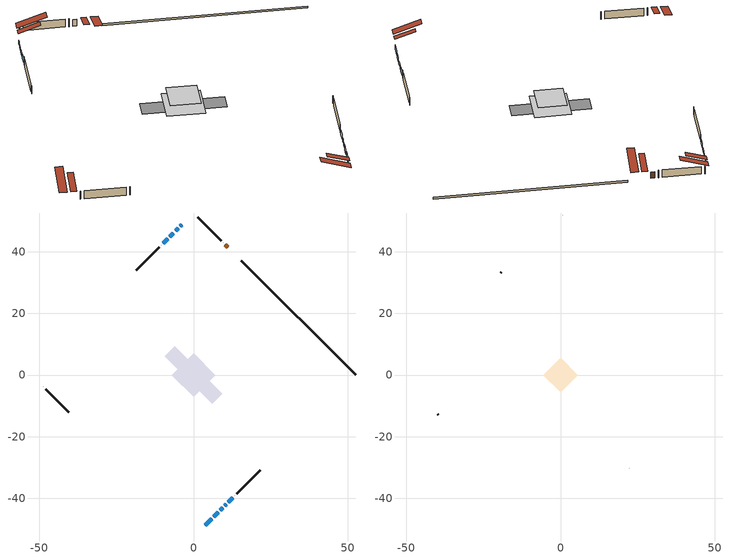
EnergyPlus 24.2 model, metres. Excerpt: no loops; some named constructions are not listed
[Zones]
conditioned space
 floor adiabatic (Floor2 construction): -7.03,0 0,7.03 7.03,0 0,-7.03 z0.61
 floor adiabatic (AdiabaticFloorConstruction): -7.03,0 0,7.03 7.03,0 0,-7.03 z0.61
 floor foundation (Slab1 construction): -9.27,6.04 -6.04,9.27 9.27,-6.04 6.04,-9.27 z0
 wall outside (AdiabaticWallConstruction 1): 11.04,41.55 10.32,42.26 z0.61:2.64
 wall outside (AdiabaticWallConstruction): -3.82,48.77 -4.29,48.3 / 10.13,-42.45 10.6,-41.98 z0.61:1.68; 3.82,-48.77 5.97,-46.61 / 6.63,-45.96 8.06,-44.52 / -8.34,44.25 -9.74,42.84 z0.61:2.03; 8.72,-43.86 9.48,-43.11 z0.61:1.53; -4.94,47.64 -5.84,46.74 z0.61:1.35; -6.49,46.09 -7.68,44.9 z0.61:1.55; 11.25,-41.33 12.69,-39.89 z0.61:2.11
 wall outside (Wall1 construction): 13.35,-39.23 13.43,-39.16 / -48.77,-3.82 -48.69,-3.89 / -10.4,42.19 -10.47,42.11 / 9.67,42.92 9.59,42.99 z0.61:3.05
 wall outside (Wall2 construction): 14.08,-38.5 21.6,-30.99 / -48.03,-4.55 -40.52,-12.06 / -11.13,41.46 -18.64,33.94 / 8.93,43.65 1.42,51.16 z0.61:3.05
 wall foundation (FoundationWall1 construction): 52.58,0 15.51,37.07 z0:0.61
 window (WindowConstruction 7): -3.82,48.77 -4.29,48.3 z0.61:1.68
 window (WindowConstruction 4): 3.82,-48.77 5.97,-46.61 z0.61:2.03
 window (WindowConstruction 5): 6.63,-45.96 8.06,-44.52 z0.61:2.03
 window (WindowConstruction 6): 8.72,-43.86 9.47,-43.11 z0.61:1.52
 window (WindowConstruction 8): 10.13,-42.45 10.6,-41.99 z0.61:1.68
 window (WindowConstruction): -4.94,47.64 -5.84,46.75 z0.61:1.35
 window (WindowConstruction 1): -6.49,46.09 -7.68,44.9 z0.61:1.55
 window (WindowConstruction 2): -8.34,44.25 -9.74,42.85 z0.61:2.03
 window (WindowConstruction 3): 11.26,-41.33 12.69,-39.89 z0.61:2.11
 door (Door): 11.04,41.55 10.32,42.26 z0.61:2.64
 ceiling adiabatic (AdiabaticFloorConstruction): 0,-7.03 7.03,0 0,7.03 -7.03,0 z0.61
 roof outside (Roof2 construction): 3.16,-49.42,3.05 -0.89,-45.37,4.96 -1.95,-46.44,4.96 2.09,-50.49,3.05; -49.42,-3.16,3.05 -45.37,0.89,4.96 -46.44,1.95,4.96 -50.49,-2.09,3.05; -3.16,49.42,3.05 0.89,45.37,4.96 1.95,46.44,4.96 -2.09,50.49,3.05; 11.69,40.89,3.05 7.65,36.84,4.96 8.71,35.77,4.96 12.76,39.82,3.05
attic - vented
 floor to conditioned space (Floor1 construction Reversed): -5.6,0 0,5.6 5.6,0 0,-5.6 z3.05
 wall outside (Wall3 construction): 22.25,-30.33 22.36,-30.23 / -39.86,-12.72 -39.76,-12.83 / -19.3,33.28 -19.4,33.18 / 0.76,51.82 0.66,51.93 z0.61:3.05
 roof outside (Roof1 construction): 1.44,-51.15,3.05 -4.02,-45.69,5.62 -5.45,-47.13,5.62 0,-52.58,3.05; -51.15,-1.44,3.05 -45.69,4.02,5.62 -47.13,5.45,5.62 -52.58,0,3.05; -1.44,51.15,3.05 4.02,45.69,5.62 5.45,47.13,5.62 0,52.58,3.05; 13.42,39.17,3.05 7.96,33.71,5.62 9.4,32.27,5.62 14.86,37.73,3.05
[Material] Roughness=Rough; Thermal Absorptance=0.9
Name | Thickness {m} | Conductivity {W/m-K} | Density {kg/m3} | Specific Heat {J/kg-K} | Solar Absorptance | Visible Absorptance
ceiling loosefill ins | 0.169333 | 0.0480833 | 16.02 | 1046.75 | 0.7 | 0.7
ceiling stud and cavity | 0.1397 | 0.105501 | 65.682 | 1177.47 | 0.7 | 0.7
gypsum board | 0.0127 | 0.160291 | 801 | 837.4 | 0.6 | 0.6
[Construction]
Floor1 construction: ceiling loosefill ins, ceiling stud and cavity, gypsum board
[Schedule:Day:Interval]
interior lighting schedule day: No, 01:00, 0.108182, 04:00, 0.0901515, 05:00, 0.0991667, 06:00, 0.162273, 07:00, 0.270455, 08:00, 0.342576, 10:00, 0.369621, 11:00, 0.351591, 12:00, 0.333561, 13:00, 0.324545, 14:00, 0.31553, 15:00, 0.333561, 16:00, 0.369621, 17:00, 0.450758, 18:00, 0.585985, 19:00, 0.775303, 20:00, 0.955606, 21:00, 0.991667, 22:00, 0.712197, 23:00, 0.360606, 24:00, 0.162273
interior lighting schedule day 1: No, 01:00, 0.100909, 04:00, 0.0840909, 05:00, 0.0925, 06:00, 0.151364, 07:00, 0.252273, 08:00, 0.319545, 10:00, 0.344773, 11:00, 0.327955, 12:00, 0.311136, 13:00, 0.302727, 14:00, 0.294318, 15:00, 0.311136, 16:00, 0.344773, 17:00, 0.420455, 18:00, 0.546591, 19:00, 0.723182, 20:00, 0.891364, 21:00, 0.925, 22:00, 0.664318, 23:00, 0.336364, 24:00, 0.151364
interior lighting schedule day 2: No, 01:00, 0.0927273, 04:00, 0.0772727, 05:00, 0.085, 06:00, 0.139091, 07:00, 0.231818, 08:00, 0.293636, 10:00, 0.316818, 11:00, 0.301364, 12:00, 0.285909, 13:00, 0.278182, 14:00, 0.270455, 15:00, 0.285909, 16:00, 0.316818, 17:00, 0.386364, 18:00, 0.502273, 19:00, 0.664545, 20:00, 0.819091, 21:00, 0.85, 22:00, 0.610455, 23:00, 0.309091, 24:00, 0.139091
interior lighting schedule day 3: No, 01:00, 0.0845455, 04:00, 0.0704545, 05:00, 0.0775, 06:00, 0.126818, 07:00, 0.211364, 08:00, 0.267727, 10:00, 0.288864, 11:00, 0.274773, 12:00, 0.260682, 13:00, 0.253636, 14:00, 0.246591, 15:00, 0.260682, 16:00, 0.288864, 17:00, 0.352273, 18:00, 0.457955, 19:00, 0.605909, 20:00, 0.746818, 21:00, 0.775, 22:00, 0.556591, 23:00, 0.281818, 24:00, 0.126818
interior lighting schedule day 4: No, 01:00, 0.0763636, 04:00, 0.0636364, 05:00, 0.07, 06:00, 0.114545, 07:00, 0.190909, 08:00, 0.241818, 10:00, 0.260909, 11:00, 0.248182, 12:00, 0.235455, 13:00, 0.229091, 14:00, 0.222727, 15:00, 0.235455, 16:00, 0.260909, 17:00, 0.318182, 18:00, 0.413636, 19:00, 0.547273, 20:00, 0.674545, 21:00, 0.7, 22:00, 0.502727, 23:00, 0.254545, 24:00, 0.114545
interior lighting schedule day 5: No, 01:00, 0.0727273, 04:00, 0.0606061, 05:00, 0.0666667, 06:00, 0.109091, 07:00, 0.181818, 08:00, 0.230303, 10:00, 0.248485, 11:00, 0.236364, 12:00, 0.224242, 13:00, 0.218182, 14:00, 0.212121, 15:00, 0.224242, 16:00, 0.248485, 17:00, 0.30303, 18:00, 0.393939, 19:00, 0.521212, 20:00, 0.642424, 21:00, 0.666667, 22:00, 0.478788, 23:00, 0.242424, 24:00, 0.109091
interior lighting schedule day 6: No, 01:00, 0.0745455, 04:00, 0.0621212, 05:00, 0.0683333, 06:00, 0.111818, 07:00, 0.186364, 08:00, 0.236061, 10:00, 0.254697, 11:00, 0.242273, 12:00, 0.229848, 13:00, 0.223636, 14:00, 0.217424, 15:00, 0.229848, 16:00, 0.254697, 17:00, 0.310606, 18:00, 0.403788, 19:00, 0.534242, 20:00, 0.658485, 21:00, 0.683333, 22:00, 0.490758, 23:00, 0.248485, 24:00, 0.111818
interior lighting schedule day 7: No, 01:00, 0.08, 04:00, 0.0666667, 05:00, 0.0733333, 06:00, 0.12, 07:00, 0.2, 08:00, 0.253333, 10:00, 0.273333, 11:00, 0.26, 12:00, 0.246667, 13:00, 0.24, 14:00, 0.233333, 15:00, 0.246667, 16:00, 0.273333, 17:00, 0.333333, 18:00, 0.433333, 19:00, 0.573333, 20:00, 0.706667, 21:00, 0.733333, 22:00, 0.526667, 23:00, 0.266667, 24:00, 0.12
interior lighting schedule day 8: No, 01:00, 0.0890909, 04:00, 0.0742424, 05:00, 0.0816667, 06:00, 0.133636, 07:00, 0.222727, 08:00, 0.282121, 10:00, 0.304394, 11:00, 0.289545, 12:00, 0.274697, 13:00, 0.267273, 14:00, 0.259848, 15:00, 0.274697, 16:00, 0.304394, 17:00, 0.371212, 18:00, 0.482576, 19:00, 0.638485, 20:00, 0.78697, 21:00, 0.816667, 22:00, 0.586515, 23:00, 0.29697, 24:00, 0.133636
interior lighting schedule day 9: No, 01:00, 0.0972727, 04:00, 0.0810606, 05:00, 0.0891667, 06:00, 0.145909, 07:00, 0.243182, 08:00, 0.30803, 10:00, 0.332348, 11:00, 0.316136, 12:00, 0.299924, 13:00, 0.291818, 14:00, 0.283712, 15:00, 0.299924, 16:00, 0.332348, 17:00, 0.405303, 18:00, 0.526894, 19:00, 0.697121, 20:00, 0.859242, 21:00, 0.891667, 22:00, 0.640379, 23:00, 0.324242, 24:00, 0.145909
interior lighting schedule day 10: No, 01:00, 0.105455, 04:00, 0.0878788, 05:00, 0.0966667, 06:00, 0.158182, 07:00, 0.263636, 08:00, 0.333939, 10:00, 0.360303, 11:00, 0.342727, 12:00, 0.325152, 13:00, 0.316364, 14:00, 0.307576, 15:00, 0.325152, 16:00, 0.360303, 17:00, 0.439394, 18:00, 0.571212, 19:00, 0.755758, 20:00, 0.931515, 21:00, 0.966667, 22:00, 0.694242, 23:00, 0.351515, 24:00, 0.158182
interior lighting schedule day 11: No, 01:00, 0.109091, 04:00, 0.0909091, 05:00, 0.1, 06:00, 0.163636, 07:00, 0.272727, 08:00, 0.345455, 10:00, 0.372727, 11:00, 0.354545, 12:00, 0.336364, 13:00, 0.327273, 14:00, 0.318182, 15:00, 0.336364, 16:00, 0.372727, 17:00, 0.454545, 18:00, 0.590909, 19:00, 0.781818, 20:00, 0.963636, 21:00, 1, 22:00, 0.718182, 23:00, 0.363636, 24:00, 0.163636
interior lighting schedule default day; occupants schedule default day; clothes dryer schedule default day; cooking range schedule default day; misc plug loads schedule default day; general water use schedule default day; exterior lighting schedule default day: No, 24:00, 0
occupants schedule day: No, 05:00, 0.426829, 06:00, 0.719512, 07:00, 1, 08:00, 0.670732, 09:00, 0.329268, 14:00, 0.170732, 15:00, 0.231707, 16:00, 0.329268, 17:00, 0.5, 18:00, 0.670732, 19:00, 0.829268, 21:00, 1, 22:00, 0.853659, 23:00, 0.646341, 24:00, 0.426829
clothes dryer schedule day: No, 01:00, 0.123457, 02:00, 0.0740741, 03:00, 0.0493827, 04:00, 0.0246914, 05:00, 0.0493827, 06:00, 0.0740741, 07:00, 0.197531, 08:00, 0.395062, 09:00, 0.592593, 10:00, 0.839506, 11:00, 0.962963, 12:00, 1, 13:00, 0.91358, 14:00, 0.82716, 15:00, 0.716049, 16:00, 0.753086, 17:00, 0.679012, 18:00, 0.666667, 20:00, 0.62963, 21:00, 0.641975, 22:00, 0.666667, 23:00, 0.54321, 24:00, 0.296296
cooking range schedule day: No, 05:00, 0.0597015, 06:00, 0.11194, 07:00, 0.171642, 08:00, 0.291045, 11:00, 0.343284, 12:00, 0.402985, 13:00, 0.462687, 14:00, 0.343284, 15:00, 0.291045, 16:00, 0.402985, 17:00, 0.567164, 18:00, 1, 19:00, 0.850746, 20:00, 0.432836, 21:00, 0.291045, 22:00, 0.231343, 23:00, 0.171642, 24:00, 0.11194
misc plug loads schedule day: No, 06:00, 0.705882, 07:00, 0.745098, 08:00, 0.803922, 15:00, 0.823529, 16:00, 0.862745, 17:00, 0.921569, 18:00, 0.980392, 19:00, 1, 20:00, 0.980392, 21:00, 0.941176, 22:00, 0.862745, 23:00, 0.784314, 24:00, 0.72549
general water use schedule day: No, 01:00, 0.315068, 03:00, 0.287671, 04:00, 0.342466, 05:00, 0.369863, 06:00, 0.520548, 07:00, 0.60274, 08:00, 0.534247, 10:00, 0.506849, 11:00, 0.465753, 14:00, 0.479452, 15:00, 0.534247, 16:00, 0.589041, 17:00, 0.69863, 18:00, 0.876712, 19:00, 0.890411, 20:00, 0.986301, 21:00, 1, 22:00, 0.863014, 23:00, 0.616438, 24:00, 0.465753
exterior lighting schedule day: No, 01:00, 0.566667, 03:00, 0.524167, 05:00, 0.495833, 06:00, 0.5525, 07:00, 0.623333, 08:00, 0.580833, 09:00, 0.439167, 10:00, 0.354167, 12:00, 0.34, 13:00, 0.354167, 14:00, 0.396667, 15:00, 0.425, 16:00, 0.495833, 17:00, 0.623333, 18:00, 0.793333, 19:00, 0.906667, 20:00, 0.963333, 21:00, 0.991667, 22:00, 0.920833, 23:00, 0.793333, 24:00, 0.665833
exterior lighting schedule day 1: No, 01:00, 0.528571, 03:00, 0.488929, 05:00, 0.4625, 06:00, 0.515357, 07:00, 0.581429, 08:00, 0.541786, 09:00, 0.409643, 10:00, 0.330357, 12:00, 0.317143, 13:00, 0.330357, 14:00, 0.37, 15:00, 0.396429, 16:00, 0.4625, 17:00, 0.581429, 18:00, 0.74, 19:00, 0.845714, 20:00, 0.898571, 21:00, 0.925, 22:00, 0.858929, 23:00, 0.74, 24:00, 0.621071
exterior lighting schedule day 10: No, 01:00, 0.552381, 03:00, 0.510952, 05:00, 0.483333, 06:00, 0.538571, 07:00, 0.607619, 08:00, 0.56619, 09:00, 0.428095, 10:00, 0.345238, 12:00, 0.331429, 13:00, 0.345238, 14:00, 0.386667, 15:00, 0.414286, 16:00, 0.483333, 17:00, 0.607619, 18:00, 0.773333, 19:00, 0.88381, 20:00, 0.939048, 21:00, 0.966667, 22:00, 0.897619, 23:00, 0.773333, 24:00, 0.649048
exterior lighting schedule day 11: No, 01:00, 0.571429, 03:00, 0.528571, 05:00, 0.5, 06:00, 0.557143, 07:00, 0.628571, 08:00, 0.585714, 09:00, 0.442857, 10:00, 0.357143, 12:00, 0.342857, 13:00, 0.357143, 14:00, 0.4, 15:00, 0.428571, 16:00, 0.5, 17:00, 0.628571, 18:00, 0.8, 19:00, 0.914286, 20:00, 0.971429, 21:00, 1, 22:00, 0.928571, 23:00, 0.8, 24:00, 0.671429
exterior lighting schedule day 2: No, 01:00, 0.485714, 03:00, 0.449286, 05:00, 0.425, 06:00, 0.473571, 07:00, 0.534286, 08:00, 0.497857, 09:00, 0.376429, 10:00, 0.303571, 12:00, 0.291429, 13:00, 0.303571, 14:00, 0.34, 15:00, 0.364286, 16:00, 0.425, 17:00, 0.534286, 18:00, 0.68, 19:00, 0.777143, 20:00, 0.825714, 21:00, 0.85, 22:00, 0.789286, 23:00, 0.68, 24:00, 0.570714
exterior lighting schedule day 3: No, 01:00, 0.442857, 03:00, 0.409643, 05:00, 0.3875, 06:00, 0.431786, 07:00, 0.487143, 08:00, 0.453929, 09:00, 0.343214, 10:00, 0.276786, 12:00, 0.265714, 13:00, 0.276786, 14:00, 0.31, 15:00, 0.332143, 16:00, 0.3875, 17:00, 0.487143, 18:00, 0.62, 19:00, 0.708571, 20:00, 0.752857, 21:00, 0.775, 22:00, 0.719643, 23:00, 0.62, 24:00, 0.520357
exterior lighting schedule day 4: No, 01:00, 0.4, 03:00, 0.37, 05:00, 0.35, 06:00, 0.39, 07:00, 0.44, 08:00, 0.41, 09:00, 0.31, 10:00, 0.25, 12:00, 0.24, 13:00, 0.25, 14:00, 0.28, 15:00, 0.3, 16:00, 0.35, 17:00, 0.44, 18:00, 0.56, 19:00, 0.64, 20:00, 0.68, 21:00, 0.7, 22:00, 0.65, 23:00, 0.56, 24:00, 0.47
exterior lighting schedule day 5: No, 01:00, 0.380952, 03:00, 0.352381, 05:00, 0.333333, 06:00, 0.371429, 07:00, 0.419048, 08:00, 0.390476, 09:00, 0.295238, 10:00, 0.238095, 12:00, 0.228571, 13:00, 0.238095, 14:00, 0.266667, 15:00, 0.285714, 16:00, 0.333333, 17:00, 0.419048, 18:00, 0.533333, 19:00, 0.609524, 20:00, 0.647619, 21:00, 0.666667, 22:00, 0.619048, 23:00, 0.533333, 24:00, 0.447619
exterior lighting schedule day 6: No, 01:00, 0.390476, 03:00, 0.36119, 05:00, 0.341667, 06:00, 0.380714, 07:00, 0.429524, 08:00, 0.400238, 09:00, 0.302619, 10:00, 0.244048, 12:00, 0.234286, 13:00, 0.244048, 14:00, 0.273333, 15:00, 0.292857, 16:00, 0.341667, 17:00, 0.429524, 18:00, 0.546667, 19:00, 0.624762, 20:00, 0.66381, 21:00, 0.683333, 22:00, 0.634524, 23:00, 0.546667, 24:00, 0.45881
exterior lighting schedule day 7: No, 01:00, 0.419048, 03:00, 0.387619, 05:00, 0.366667, 06:00, 0.408571, 07:00, 0.460952, 08:00, 0.429524, 09:00, 0.324762, 10:00, 0.261905, 12:00, 0.251429, 13:00, 0.261905, 14:00, 0.293333, 15:00, 0.314286, 16:00, 0.366667, 17:00, 0.460952, 18:00, 0.586667, 19:00, 0.670476, 20:00, 0.712381, 21:00, 0.733333, 22:00, 0.680952, 23:00, 0.586667, 24:00, 0.492381
exterior lighting schedule day 8: No, 01:00, 0.466667, 03:00, 0.431667, 05:00, 0.408333, 06:00, 0.455, 07:00, 0.513333, 08:00, 0.478333, 09:00, 0.361667, 10:00, 0.291667, 12:00, 0.28, 13:00, 0.291667, 14:00, 0.326667, 15:00, 0.35, 16:00, 0.408333, 17:00, 0.513333, 18:00, 0.653333, 19:00, 0.746667, 20:00, 0.793333, 21:00, 0.816667, 22:00, 0.758333, 23:00, 0.653333, 24:00, 0.548333
exterior lighting schedule day 9: No, 01:00, 0.509524, 03:00, 0.47131, 05:00, 0.445833, 06:00, 0.496786, 07:00, 0.560476, 08:00, 0.522262, 09:00, 0.394881, 10:00, 0.318452, 12:00, 0.305714, 13:00, 0.318452, 14:00, 0.356667, 15:00, 0.382143, 16:00, 0.445833, 17:00, 0.560476, 18:00, 0.713333, 19:00, 0.815238, 20:00, 0.86619, 21:00, 0.891667, 22:00, 0.827976, 23:00, 0.713333, 24:00, 0.59869
[Schedule:Week:Daily]
exterior lighting schedule Week Rule - Oct28-Nov3: exterior lighting schedule day 9, exterior lighting schedule day 9, exterior lighting schedule day 9, exterior lighting schedule day 9, exterior lighting schedule day 10, exterior lighting schedule day 10, exterior lighting schedule day 10, exterior lighting schedule default day, exterior lighting schedule default day, exterior lighting schedule default day, exterior lighting schedule default day, exterior lighting schedule default day
exterior lighting schedule Week Rule - Nov4-Nov24: exterior lighting schedule day 10, exterior lighting schedule day 10, exterior lighting schedule day 10, exterior lighting schedule day 10, exterior lighting schedule day 10, exterior lighting schedule day 10, exterior lighting schedule day 10, exterior lighting schedule default day, exterior lighting schedule default day, exterior lighting schedule default day, exterior lighting schedule default day, exterior lighting schedule default day
exterior lighting schedule Week Rule - Nov25-Dec1: exterior lighting schedule day 10, exterior lighting schedule day 10, exterior lighting schedule day 10, exterior lighting schedule day 10, exterior lighting schedule day 10, exterior lighting schedule day 10, exterior lighting schedule day 11, exterior lighting schedule default day, exterior lighting schedule default day, exterior lighting schedule default day, exterior lighting schedule default day, exterior lighting schedule default day
exterior lighting schedule Week Rule - Dec2-Dec31: exterior lighting schedule day 11, exterior lighting schedule day 11, exterior lighting schedule day 11, exterior lighting schedule day 11, exterior lighting schedule day 11, exterior lighting schedule day 11, exterior lighting schedule day 11, exterior lighting schedule default day, exterior lighting schedule default day, exterior lighting schedule default day, exterior lighting schedule default day, exterior lighting schedule default day
